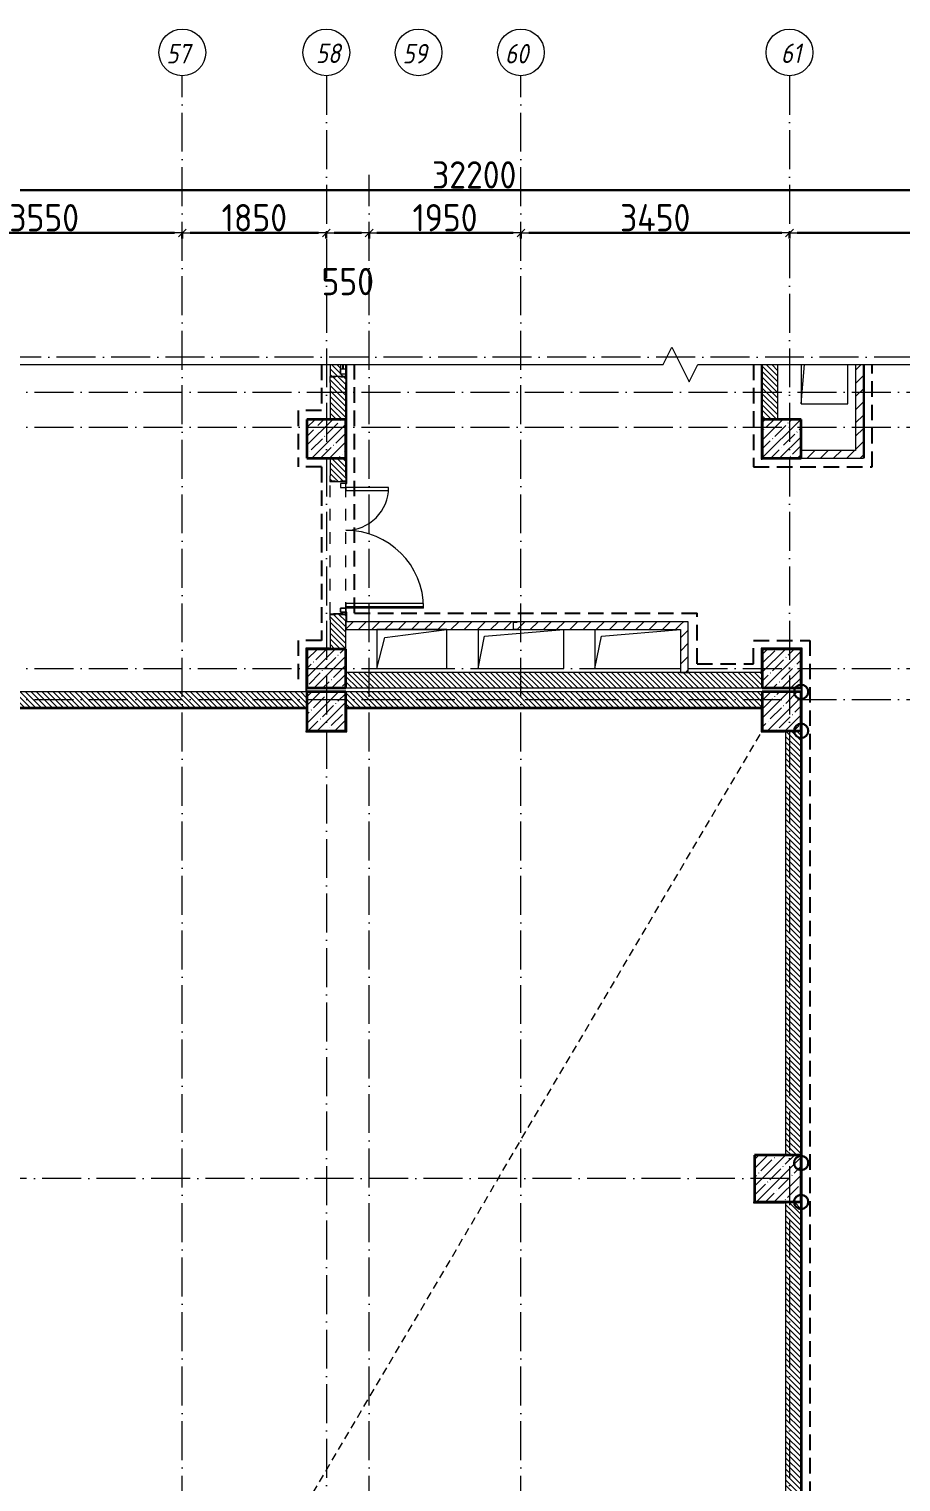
# Model space of a CAD drawing. Header units: millimetres. Extents: x -213536 to 1564669, y 70501 to 942238.
# Drawn here: x 512373 to 523574, y 459839 to 478497 of the extents above; entities that cross this region are included whole.
import ezdxf

# ---------------------------------------------------------------- set-up
doc = ezdxf.new("R2010")
doc.units = ezdxf.units.MM
for name, pattern in [('200_ШТРИХ_ш1п0_6_', [160, 100, -60]), ('50_200_ШТРИХ_1Т_ш5_п1_п1_', [700, 500, -100, 0, -100]), ('Штрих короткий', [300, 150, -150]), ('Штриховая _2 мм - 1 мм_', [300, 200, -100])]:
    doc.linetypes.add(name, pattern=pattern)
for name, color, linetype, lineweight in [('0-1', 7, 'Continuous', 5), ('0-2', 7, 'Continuous', 9), ('2) ПГП 4м', 4, 'Continuous', 30), ('3) ЖБ 4м', 3, 'Continuous', 30), ('5) Швы', 2, 'Continuous', 30), ('Двери', 7, 'Continuous', 9), ('Каркас_Импост', 7, 'Continuous', 13), ('Линии-1', 7, '200_ШТРИХ_ш1п0_6_', 9), ('Несущие колонны', 7, 'Continuous', 9), ('Несущие колонны-1', 7, 'Continuous', 35), ('Обобщенные модели', 7, 'Continuous', 9), ('Общие ребра', 7, 'Continuous', 9), ('Оси', 7, 'Continuous', 9), ('Оси-1', 7, 'Continuous', 20), ('Оси-2', 7, '50_200_ШТРИХ_1Т_ш5_п1_п1_', 9), ('Остекление-1', 7, 'Continuous', 9), ('Перемычка-1', 7, 'Штрих короткий', 9), ('Размеры', 7, 'Continuous', 15), ('Стены-1', 7, 'Continuous', 13), ('Штриховка разреза-1', 7, 'Continuous', 9), ('Элементы узлов', 7, 'Continuous', 9)]:
    doc.layers.add(name, color=color, linetype=linetype, lineweight=lineweight)
doc.layers.add('Каркас_Импост-2', color=7, linetype='Continuous', lineweight=9, true_color=0xaaaaaa)
doc.layers.add('СТ-1_1', color=7, linetype='Штриховая _2 мм - 1 мм_', lineweight=90, true_color=0x888888)
doc.layers.get('0-2').off()
doc.styles.add('ISOCPEUR_I_1', font='isocpeui.ttf', dxfattribs={"width": 0.85, "height": 2.5})
doc.styles.add('СПДС', font='isocpeur.ttf', dxfattribs={"width": 0.9})
doc.dimstyles.new('Размера А3', dxfattribs={"dimtxt": 200, "dimasz": 100, "dimexe": 70, "dimexo": 100, "dimgap": 20, "dimtad": 1, "dimdec": 0, "dimrnd": 10, "dimzin": 0, "dimdsep": 46, "dimtxsty": 'СПДС', "dimblk": 'ARROWHEAD_6', "dimcen": 1, "dimclrd": 256, "dimclre": 256, "dimclrt": 256, "dimazin": 0, "dimtfac": 1, "dimtdec": 0, "dimtmove": 2, "dimatfit": 3, "dimfxl": 1, "dimtolj": 1, "dimtzin": 0, "dimarcsym": 0})
pattern_1 = [(135, (0, 0), (-35.35534, -35.35534), [])]
pattern_2 = [(45, (0, 0), (-84.85281, 84.85281), [])]

# ---------------------------------------------------------------- blocks, each defined once
blk = doc.blocks.new('Ось сетки - Круг_Ø6_00__ISO-2_5_0_9K_-16731441-АИ2_03_План отделки стен 3-го этажа _Часть 2_')
at = {"layer": 'Оси-1'}
blk.add_circle((0, 0), 3, dxfattribs=at)
blk = doc.blocks.new('ARROWHEAD_6')
at = {"color": 0, "linetype": 'Continuous'}
for p, q in [((0, 0), (-1, 0)), ((-0.5, -0.5), (0.5, 0.5))]:
    blk.add_line(p, q, dxfattribs=at)
blk = doc.blocks.new('*D5348')
at = {"layer": 'Defpoints', "color": 0, "transparency": 16777216}
for p in [(510792, 475985), (514342, 475985), (514342, 475879)]:
    blk.add_point(p, dxfattribs=at)
at = {"layer": 'Размеры', "lineweight": -2, "transparency": 16777216}
for p, q in [((510792, 475885), (510792, 475809)), ((510892, 475879), (514242, 475879)), ((514342, 475885), (514342, 475809))]:
    blk.add_line(p, q, dxfattribs=at)
at = {"layer": 'Размеры', "lineweight": -2, "transparency": 16777216, "xscale": 100, "yscale": 100, "zscale": 100, "rotation": 180}
blk.add_blockref('ARROWHEAD_6', (510792, 475879), dxfattribs=at)
at = {"layer": 'Размеры', "lineweight": -2, "transparency": 16777216, "xscale": 100, "yscale": 100, "zscale": 100}
blk.add_blockref('ARROWHEAD_6', (514342, 475879), dxfattribs=at)
at = {"layer": 'Размеры', "transparency": 16777216, "insert": (512567, 476074), "char_height": 350, "width": 2.49, "attachment_point": 5, "style": 'СПДС'}
blk.add_mtext('\\A1;3550', dxfattribs=at)
blk = doc.blocks.new('*D5349')
at = {"layer": 'Defpoints', "color": 0, "transparency": 16777216}
for p in [(514342, 475985), (516192, 475985), (516192, 475879)]:
    blk.add_point(p, dxfattribs=at)
at = {"layer": 'Размеры', "lineweight": -2, "transparency": 16777216}
for p, q in [((514342, 475885), (514342, 475809)), ((514442, 475879), (516092, 475879)), ((516192, 475885), (516192, 475809))]:
    blk.add_line(p, q, dxfattribs=at)
at = {"layer": 'Размеры', "lineweight": -2, "transparency": 16777216, "xscale": 100, "yscale": 100, "zscale": 100, "rotation": 180}
blk.add_blockref('ARROWHEAD_6', (514342, 475879), dxfattribs=at)
at = {"layer": 'Размеры', "lineweight": -2, "transparency": 16777216, "xscale": 100, "yscale": 100, "zscale": 100}
blk.add_blockref('ARROWHEAD_6', (516192, 475879), dxfattribs=at)
at = {"layer": 'Размеры', "transparency": 16777216, "insert": (515267, 476074), "char_height": 350, "width": 2.3, "attachment_point": 5, "style": 'СПДС'}
blk.add_mtext('\\A1;1850', dxfattribs=at)
blk = doc.blocks.new('*D5350')
at = {"layer": 'Defpoints', "color": 0, "transparency": 16777216}
for p in [(516192, 475985), (516742, 475985), (516742, 475879)]:
    blk.add_point(p, dxfattribs=at)
at = {"layer": 'Размеры', "lineweight": -2, "transparency": 16777216}
for p, q in [((516192, 475885), (516192, 475809)), ((516292, 475879), (516642, 475879)), ((516742, 475885), (516742, 475809))]:
    blk.add_line(p, q, dxfattribs=at)
at = {"layer": 'Размеры', "lineweight": -2, "transparency": 16777216, "xscale": 100, "yscale": 100, "zscale": 100, "rotation": 180}
blk.add_blockref('ARROWHEAD_6', (516192, 475879), dxfattribs=at)
at = {"layer": 'Размеры', "lineweight": -2, "transparency": 16777216, "xscale": 100, "yscale": 100, "zscale": 100}
blk.add_blockref('ARROWHEAD_6', (516742, 475879), dxfattribs=at)
at = {"layer": 'Размеры', "transparency": 16777216, "insert": (516467, 475254), "char_height": 350, "width": 1.87, "attachment_point": 5, "style": 'СПДС'}
blk.add_mtext('\\A1;550', dxfattribs=at)
blk = doc.blocks.new('*D5351')
at = {"layer": 'Defpoints', "color": 0, "transparency": 16777216}
for p in [(516742, 475985), (518692, 475985), (518692, 475879)]:
    blk.add_point(p, dxfattribs=at)
at = {"layer": 'Размеры', "lineweight": -2, "transparency": 16777216}
for p, q in [((516742, 475885), (516742, 475809)), ((516842, 475879), (518592, 475879)), ((518692, 475885), (518692, 475809))]:
    blk.add_line(p, q, dxfattribs=at)
at = {"layer": 'Размеры', "lineweight": -2, "transparency": 16777216, "xscale": 100, "yscale": 100, "zscale": 100, "rotation": 180}
blk.add_blockref('ARROWHEAD_6', (516742, 475879), dxfattribs=at)
at = {"layer": 'Размеры', "lineweight": -2, "transparency": 16777216, "xscale": 100, "yscale": 100, "zscale": 100}
blk.add_blockref('ARROWHEAD_6', (518692, 475879), dxfattribs=at)
at = {"layer": 'Размеры', "transparency": 16777216, "insert": (517717, 476074), "char_height": 350, "width": 2.3, "attachment_point": 5, "style": 'СПДС'}
blk.add_mtext('\\A1;1950', dxfattribs=at)
blk = doc.blocks.new('*D5352')
at = {"layer": 'Defpoints', "color": 0, "transparency": 16777216}
for p in [(518692, 475985), (522142, 475985), (522142, 475879)]:
    blk.add_point(p, dxfattribs=at)
at = {"layer": 'Размеры', "lineweight": -2, "transparency": 16777216}
for p, q in [((518692, 475885), (518692, 475809)), ((518792, 475879), (522042, 475879)), ((522142, 475885), (522142, 475809))]:
    blk.add_line(p, q, dxfattribs=at)
at = {"layer": 'Размеры', "lineweight": -2, "transparency": 16777216, "xscale": 100, "yscale": 100, "zscale": 100, "rotation": 180}
blk.add_blockref('ARROWHEAD_6', (518692, 475879), dxfattribs=at)
at = {"layer": 'Размеры', "lineweight": -2, "transparency": 16777216, "xscale": 100, "yscale": 100, "zscale": 100}
blk.add_blockref('ARROWHEAD_6', (522142, 475879), dxfattribs=at)
at = {"layer": 'Размеры', "transparency": 16777216, "insert": (520417, 476074), "char_height": 350, "width": 2.56, "attachment_point": 5, "style": 'СПДС'}
blk.add_mtext('\\A1;3450', dxfattribs=at)
blk = doc.blocks.new('*D5353')
at = {"layer": 'Defpoints', "color": 0, "transparency": 16777216}
for p in [(522142, 475985), (526392, 475985), (526392, 475879)]:
    blk.add_point(p, dxfattribs=at)
at = {"layer": 'Размеры', "lineweight": -2, "transparency": 16777216}
for p, q in [((522142, 475885), (522142, 475809)), ((522242, 475879), (526292, 475879)), ((526392, 475885), (526392, 475809))]:
    blk.add_line(p, q, dxfattribs=at)
at = {"layer": 'Размеры', "lineweight": -2, "transparency": 16777216, "xscale": 100, "yscale": 100, "zscale": 100, "rotation": 180}
blk.add_blockref('ARROWHEAD_6', (522142, 475879), dxfattribs=at)
at = {"layer": 'Размеры', "lineweight": -2, "transparency": 16777216, "xscale": 100, "yscale": 100, "zscale": 100}
blk.add_blockref('ARROWHEAD_6', (526392, 475879), dxfattribs=at)
at = {"layer": 'Размеры', "transparency": 16777216, "insert": (524267, 476074), "char_height": 350, "width": 2.56, "attachment_point": 5, "style": 'СПДС'}
blk.add_mtext('\\A1;4250', dxfattribs=at)
blk = doc.blocks.new('*D5356')
at = {"layer": 'Defpoints', "color": 0, "transparency": 16777216}
for p in [(501992, 476535), (534192, 476535), (534192, 476429)]:
    blk.add_point(p, dxfattribs=at)
at = {"layer": 'Размеры', "lineweight": -2, "transparency": 16777216}
for p, q in [((501992, 476435), (501992, 476359)), ((502092, 476429), (534092, 476429)), ((534192, 476435), (534192, 476359))]:
    blk.add_line(p, q, dxfattribs=at)
at = {"layer": 'Размеры', "lineweight": -2, "transparency": 16777216, "xscale": 100, "yscale": 100, "zscale": 100, "rotation": 180}
blk.add_blockref('ARROWHEAD_6', (501992, 476429), dxfattribs=at)
at = {"layer": 'Размеры', "lineweight": -2, "transparency": 16777216, "xscale": 100, "yscale": 100, "zscale": 100}
blk.add_blockref('ARROWHEAD_6', (534192, 476429), dxfattribs=at)
at = {"layer": 'Размеры', "transparency": 16777216, "insert": (518092, 476624), "char_height": 350, "width": 3.11, "attachment_point": 5, "style": 'СПДС'}
blk.add_mtext('\\A1;32200', dxfattribs=at)
blk = doc.blocks.new('BSC_Колонна _Прямоугольная - 500х500-25642906-АИ2_03_План отделки стен 3-го этажа _Часть 2_')
at = {"layer": 'Несущие колонны'}
h = blk.add_hatch(dxfattribs=at)
h.set_pattern_fill('FP_13', color=256, style=0, pattern_type=2)
h.set_pattern_definition([(45, (-91350, -44500), (-114.04925, 114.04925), []), (45, (-91235.95, -44500), (-114.04925, 114.04925), [201.613, -40.323, 3.353, -36.97])])
h.paths.add_polyline_path([(-250, -250), (250, -250), (250, 250), (-250, 250)], flags=0)
at = {"layer": 'Несущие колонны-1'}
for p, q in [((250, 250), (-250, 250)), ((-250, 250), (-250, -250)), ((250, -250), (250, 250)), ((-250, -250), (250, -250))]:
    blk.add_line(p, q, dxfattribs=at)
blk = doc.blocks.new('BSC_Колонна _Прямоугольная - 600х600-26981669-АИ2_03_План отделки стен 3-го этажа _Часть 2_')
at = {"layer": 'Несущие колонны'}
h = blk.add_hatch(dxfattribs=at)
h.set_pattern_fill('FP_19', color=256, style=0, pattern_type=2)
h.set_pattern_definition([(45, (-91300, -38500), (-114.04925, 114.04925), []), (45, (-91185.95, -38500), (-114.04925, 114.04925), [201.613, -40.323, 3.353, -36.97])])
h.paths.add_polyline_path([(-295, -300), (300, -300), (300, 300), (-300, 300), (-300, -300)], flags=0)
at = {"layer": 'Несущие колонны-1'}
for p, q in [((300, 300), (-300, 300)), ((-300, 300), (-300, -300)), ((300, -300), (300, 300)), ((-300, -300), (300, -300))]:
    blk.add_line(p, q, dxfattribs=at)
blk = doc.blocks.new('BSC_Колонна _Прямоугольная - 500х500-V16-АИ2_03_План отделки стен 3-го этажа _Часть 2_')
at = {"layer": 'Несущие колонны'}
h = blk.add_hatch(dxfattribs=at)
h.set_pattern_fill('FP_24', color=256, style=0, pattern_type=2)
h.set_pattern_definition([(45, (-85500, -44500), (-114.04925, 114.04925), []), (45, (-85385.95, -44500), (-114.04925, 114.04925), [201.613, -40.323, 3.353, -36.97])])
h.paths.add_polyline_path([(-250, -250), (250, -250), (250, 250), (-250, 250)], flags=0)
at = {"layer": 'Несущие колонны-1'}
for p, q in [((250, 250), (-250, 250)), ((-250, 250), (-250, -250)), ((250, -250), (250, 250)), ((-250, -250), (250, -250))]:
    blk.add_line(p, q, dxfattribs=at)
blk = doc.blocks.new('Проем_Дверь_Прямоугольный - 1700х2400h_дверные проемы-28704395-АИ2_03_План отделки стен 3-го этажа _Часть 2_')
at = {"layer": 'Перемычка-1'}
for p, q in [((850, 100), (-850, 100)), ((850, -100), (-850, -100))]:
    blk.add_line(p, q, dxfattribs=at)
blk = doc.blocks.new('BSC_Колонна _Прямоугольная - 500х500-V79-АИ2_03_План отделки стен 3-го этажа _Часть 2_')
at = {"layer": 'Несущие колонны'}
h = blk.add_hatch(dxfattribs=at)
h.set_pattern_fill('FP_89', color=256, style=0, pattern_type=2)
h.set_pattern_definition([(45, (-91350, -48000), (-114.04925, 114.04925), []), (45, (-91235.95, -48000), (-114.04925, 114.04925), [201.613, -40.323, 3.353, -36.97])])
h.paths.add_polyline_path([(-250, -250), (250, -250), (250, 250), (-250, 250)], flags=0)
at = {"layer": 'Несущие колонны-1'}
for p, q in [((250, 250), (-250, 250)), ((-250, 250), (-250, -250)), ((250, -250), (250, 250)), ((-250, -250), (250, -250))]:
    blk.add_line(p, q, dxfattribs=at)
blk = doc.blocks.new('BSC_Колонна _Прямоугольная - 500х500-V80-АИ2_03_План отделки стен 3-го этажа _Часть 2_')
at = {"layer": 'Несущие колонны'}
h = blk.add_hatch(dxfattribs=at)
h.set_pattern_fill('FP_90', color=256, style=0, pattern_type=2)
h.set_pattern_definition([(45, (-85500, -48000), (-114.04925, 114.04925), []), (45, (-85385.95, -48000), (-114.04925, 114.04925), [201.613, -40.323, 3.353, -36.97])])
h.paths.add_polyline_path([(-250, -250), (250, -250), (250, 250), (-250, 250)], flags=0)
at = {"layer": 'Несущие колонны-1'}
for p, q in [((250, 250), (-250, 250)), ((-250, 250), (-250, -250)), ((250, -250), (250, 250)), ((-250, -250), (250, -250))]:
    blk.add_line(p, q, dxfattribs=at)
blk = doc.blocks.new('BSC_Колонна _Прямоугольная - 500х500-V145-АИ2_03_План отделки стен 3-го этажа _Часть 2_')
at = {"layer": 'Несущие колонны'}
h = blk.add_hatch(dxfattribs=at)
h.set_pattern_fill('FP_135', color=256, style=0, pattern_type=2)
h.set_pattern_definition([(45, (-85500, -45050), (-114.04925, 114.04925), []), (45, (-85385.95, -45050), (-114.04925, 114.04925), [201.613, -40.323, 3.353, -36.97])])
h.paths.add_polyline_path([(-250, -250), (250, -250), (250, 250), (-250, 250)], flags=0)
at = {"layer": 'Несущие колонны-1'}
for p, q in [((250, 250), (-250, 250)), ((-250, 250), (-250, -250)), ((250, -250), (250, 250)), ((-250, -250), (250, -250))]:
    blk.add_line(p, q, dxfattribs=at)
blk = doc.blocks.new('BSC_Колонна _Прямоугольная - 500х500-V146-АИ2_03_План отделки стен 3-го этажа _Часть 2_')
at = {"layer": 'Несущие колонны'}
h = blk.add_hatch(dxfattribs=at)
h.set_pattern_fill('FP_136', color=256, style=0, pattern_type=2)
h.set_pattern_definition([(45, (-91350, -45050), (-114.04925, 114.04925), []), (45, (-91235.95, -45050), (-114.04925, 114.04925), [201.613, -40.323, 3.353, -36.97])])
h.paths.add_polyline_path([(-250, -250), (250, -250), (250, 250), (-250, 250)], flags=0)
at = {"layer": 'Несущие колонны-1'}
for p, q in [((250, 250), (-250, 250)), ((-250, 250), (-250, -250)), ((250, -250), (250, 250)), ((-250, -250), (250, -250))]:
    blk.add_line(p, q, dxfattribs=at)
blk = doc.blocks.new('120_Окно_СКБ_1Ст - 120_Окно_СКБ_1Ст_классы 1800x800_E30-V160-АИ2_03_План отделки стен 3-го этажа _Часть 2_')
at = {"layer": 'Каркас_Импост'}
for p, q in [((800, 30), (800, 100)), ((800, 100), (870, 100)), ((870, 30), (800, 30)), ((870, 100), (870, 30))]:
    blk.add_line(p, q, dxfattribs=at)
at = {"layer": 'Каркас_Импост-2'}
for p, q in [((870, 100), (747, 100)), ((747, 30), (870, 30))]:
    blk.add_line(p, q, dxfattribs=at)
at = {"layer": 'Остекление-1'}
for p, q in [((800, 70), (747, 70)), ((800, 60), (747, 60))]:
    blk.add_line(p, q, dxfattribs=at)
blk = doc.blocks.new('Дверь_Витражная_СКБ_2Ст2 - ДВВ_ДАО_СОШ_Классы-26987028-АИ2_03_План отделки стен 3-го этажа _Часть 2_')
at = {"layer": 'Двери'}
for p, q in [((775, 1035), (775, 35)), ((-775, 585), (-775, 35))]:
    blk.add_line(p, q, dxfattribs=at)
for centre, radius, start, end in [((775, 35), 1000, 90, 180), ((-775, 35), 550, 360, 90)]:
    blk.add_arc(centre, radius, start, end, dxfattribs=at)
at = {"layer": 'Элементы узлов'}
for p, q in [((753, 1035), (713, 1035)), ((713, 1035), (713, 35)), ((753, 35), (753, 1035)), ((-735, 585), (-775, 585)), ((-775, 585), (-775, 35)), ((-735, 35), (-735, 585)), ((-825, 35), (-825, -35)), ((-775, 35), (-825, 35)), ((-775, 35), (-825, 35)), ((-825, 35), (-825, -35)), ((-775, 35), (-735, 35)), ((-775, -35), (-775, 35)), ((-775, -35), (-775, 35)), ((713, 35), (753, 35)), ((775, -35), (775, 35)), ((775, 35), (825, 35)), ((775, 35), (775, -35)), ((825, 35), (775, 35)), ((825, 35), (825, -35)), ((825, -35), (825, 35)), ((-825, -35), (-775, -35)), ((-825, -35), (-775, -35)), ((825, -35), (775, -35)), ((775, -35), (825, -35))]:
    blk.add_line(p, q, dxfattribs=at)
blk = doc.blocks.new('154_Фахверк_СКБ_Швеллер - Тип_100_3960-28515122-АИ2_03_План отделки стен 3-го этажа _Часть 2_')
at = {"layer": 'Обобщенные модели'}
for p, q in [((175, 50), (125, 50)), ((125, 50), (125, -50)), ((128, 47), (175, 47)), ((128, -47), (128, 47)), ((175, 47), (175, 50)), ((125, -50), (175, -50)), ((175, -47), (128, -47)), ((175, -50), (175, -47))]:
    blk.add_line(p, q, dxfattribs=at)
blk = doc.blocks.new('154_Стойка_СКБ_Уголок - СМ-2480_200-28346303-АИ2_03_План отделки стен 3-го этажа _Часть 2_')
at = {"layer": 'Обобщенные модели'}
for p, q in [((125, 156), (125, 81)), ((200, 156), (125, 156)), ((125, 81), (131, 81)), ((131, 19), (125, 19)), ((125, 19), (125, -56)), ((131, 81), (131, 150)), ((131, 150), (200, 150)), ((131, -50), (131, 19)), ((200, 150), (200, 156)), ((125, -56), (200, -56)), ((200, -50), (131, -50)), ((200, -56), (200, -50))]:
    blk.add_line(p, q, dxfattribs=at)
blk = doc.blocks.new('Стойка_Влож_Полоса боковая - Полоса-28213942-АИ2_03_План отделки стен 3-го этажа _Часть 2_')
at = {"layer": 'Обобщенные модели'}
for p, q in [((-5, 60), (0, 60)), ((-5, -60), (-5, 60)), ((0, 31), (0, -31)), ((0, -60), (-5, -60))]:
    blk.add_line(p, q, dxfattribs=at)
blk = doc.blocks.new('Фахверк_СКБ_Уголок - 200_3960-28268576-АИ2_03_План отделки стен 3-го этажа _Часть 2_')
at = {"layer": 'Обобщенные модели'}
for p, q in [((200, 156), (125, 156)), ((125, 156), (125, 81)), ((125, 81), (131, 81)), ((131, 19), (125, 19)), ((125, 19), (125, -56)), ((131, 81), (131, 150)), ((131, 150), (200, 150)), ((131, -50), (131, 19)), ((200, 150), (200, 156)), ((125, -56), (200, -56)), ((200, -50), (131, -50)), ((200, -56), (200, -50))]:
    blk.add_line(p, q, dxfattribs=at)
blk = doc.blocks.new('AR_Отверстие прямоугольное _в плите_ - AR_Отверстие прямоугольное _в плите_-30552544-АИ2_03_План отделки стен 3-го этажа _Часть 2_')
at = {"layer": 'Обобщенные модели'}
for p, q in [((-300, -147), (-300, -650)), ((-300, -650), (-258, -147)), ((300, -650), (300, -147)), ((-300, -650), (300, -650))]:
    blk.add_line(p, q, dxfattribs=at)
blk = doc.blocks.new('AR_Отверстие прямоугольное _в плите_ - AR_Отверстие прямоугольное _в плите_-30552730-АИ2_03_План отделки стен 3-го этажа _Часть 2_')
at = {"layer": 'Обобщенные модели'}
for p, q in [((450, 250), (-450, 250)), ((-450, 250), (-450, -250)), ((-350, 150), (450, 250)), ((450, -250), (450, 250)), ((-450, -250), (-350, 150)), ((-450, -250), (450, -250))]:
    blk.add_line(p, q, dxfattribs=at)
blk = doc.blocks.new('AR_Отверстие прямоугольное _в плите_ - AR_Отверстие прямоугольное _в плите_-V263-АИ2_03_План отделки стен 3-го этажа _Часть 2_')
at = {"layer": 'Обобщенные модели'}
for p, q in [((-550, 250), (-550, -250)), ((-467, 167), (550, 250)), ((550, -250), (550, 250)), ((-550, -250), (-467, 167)), ((-550, -250), (550, -250))]:
    blk.add_line(p, q, dxfattribs=at)
blk = doc.blocks.new('AR_Отверстие прямоугольное _в плите_ - AR_Отверстие прямоугольное _в плите_-V264-АИ2_03_План отделки стен 3-го этажа _Часть 2_')
at = {"layer": 'Обобщенные модели'}
for p, q in [((-550, 250), (-550, -250)), ((-467, 167), (550, 250)), ((-550, -250), (-467, 167)), ((-550, -250), (550, -250))]:
    blk.add_line(p, q, dxfattribs=at)
blk = doc.blocks.new('0125-Р-ОО-Ш2-АР-о_23_10_2024_rvt-1-АИ2_03_План отделки стен 3-го этажа _Часть 2_')
at = {"layer": 'Штриховка разреза-1'}
h = blk.add_hatch(dxfattribs=at)
h.set_pattern_fill('FP_1', color=256, style=0, pattern_type=2)
h.set_pattern_definition(pattern_1)
h.paths.add_polyline_path([(85550, 48250), (85750, 48250), (85750, 48794), (85681, 48794), (85680, 48800), (85619, 48800), (85619, 48794), (85550, 48794), (85550, 48725)], flags=0)
h.paths.add_polyline_path([(85590, 48800), (85590, 48805), (85710, 48805), (85710, 48800), (85750, 48800), (85750, 48830), (85680, 48830), (85680, 48953), (85550, 48953), (85550, 48800)], flags=0)
h = blk.add_hatch(dxfattribs=at)
h.set_pattern_fill('FP_1', color=256, style=0, pattern_type=2)
h.set_pattern_definition(pattern_1)
h.paths.add_polyline_path([(91300, 48250), (91300, 48953), (91100, 48953), (91100, 48250)], flags=0)
h = blk.add_hatch(dxfattribs=at)
h.set_pattern_fill('FP_3', color=256, style=0, pattern_type=2)
h.set_pattern_definition(pattern_2)
h.paths.add_polyline_path([(92400, 47850), (92400, 48953), (92300, 48953), (92300, 47850)], flags=0)
h = blk.add_hatch(dxfattribs=at)
h.set_pattern_fill('FP_3', color=256, style=0, pattern_type=2)
h.set_pattern_definition(pattern_2)
h.paths.add_polyline_path([(91600, 47750), (92400, 47750), (92400, 47850), (91600, 47850)], flags=0)
h = blk.add_hatch(dxfattribs=at)
h.set_pattern_fill('FP_1', color=256, style=0, pattern_type=2)
h.set_pattern_definition(pattern_1)
h.paths.add_polyline_path([(85550, 45300), (85750, 45300), (85750, 45744), (85681, 45744), (85681, 45750), (85619, 45750), (85619, 45744), (85550, 45744), (85550, 45675)], flags=0)
h.paths.add_polyline_path([(85619, 47450), (85681, 47450), (85681, 47456), (85750, 47456), (85750, 47750), (85550, 47750), (85550, 47456), (85619, 47456)], flags=0)
h = blk.add_hatch(dxfattribs=at)
h.set_pattern_fill('FP_3', color=256, style=0, pattern_type=2)
h.set_pattern_definition(pattern_2)
h.paths.add_polyline_path([(85750, 45550), (87900, 45550), (87900, 45650), (85750, 45650), (85750, 45553)], flags=0)
h.paths.add_polyline_path([(87950, 45550), (90050, 45550), (90050, 45650), (87950, 45650), (87950, 45647), (87903, 45647), (87903, 45553), (87950, 45553)], flags=0)
h = blk.add_hatch(dxfattribs=at)
h.set_pattern_fill('FP_3', color=256, style=0, pattern_type=2)
h.set_pattern_definition(pattern_2)
h.paths.add_polyline_path([(90150, 45000), (90150, 45650), (90050, 45650), (90050, 45000)], flags=0)
h = blk.add_hatch(dxfattribs=at)
h.set_pattern_fill('FP_1', color=256, style=0, pattern_type=2)
h.set_pattern_definition(pattern_1)
h.paths.add_polyline_path([(91100, 44800), (91100, 45000), (85750, 45000), (85750, 44800), (91005, 44800)], flags=0)
h = blk.add_hatch(dxfattribs=at)
h.set_pattern_fill('FP_1', color=256, style=0, pattern_type=2)
h.set_pattern_definition(pattern_1)
h.paths.add_polyline_path([(85250, 44550), (85250, 44750), (80350, 44750), (80350, 44550), (83549, 44550)], flags=0)
h = blk.add_hatch(dxfattribs=at)
h.set_pattern_fill('FP_1', color=256, style=0, pattern_type=2)
h.set_pattern_definition(pattern_1)
h.paths.add_polyline_path([(91100, 44550), (91100, 44750), (85750, 44750), (85750, 44550), (91005, 44550)], flags=0)
h = blk.add_hatch(dxfattribs=at)
h.set_pattern_fill('FP_1', color=256, style=0, pattern_type=2)
h.set_pattern_definition(pattern_1)
h.paths.add_polyline_path([(91600, 38800), (91600, 44250), (91400, 44250), (91400, 38800)], flags=0)
h = blk.add_hatch(dxfattribs=at)
h.set_pattern_fill('FP_1', color=256, style=0, pattern_type=2)
h.set_pattern_definition(pattern_1)
h.paths.add_polyline_path([(91600, 32800), (91600, 38200), (91400, 38200), (91400, 32800)], flags=0)
at = {"layer": 'Линии-1'}
blk.add_line((73707, 14762), (91093, 44238), dxfattribs=at)
at = {"layer": 'Стены-1'}
for p, q in [((85550, 48953), (85550, 48800)), ((91100, 48953), (91100, 48250)), ((91300, 48250), (91300, 48953)), ((92300, 48953), (92300, 47850)), ((92400, 47850), (92400, 48953)), ((85550, 48725), (85550, 48250)), ((85750, 48800), (85750, 48830)), ((85750, 48250), (85750, 48725)), ((92300, 47850), (91600, 47850)), ((92400, 47750), (92400, 47850)), ((85550, 47750), (85550, 47525)), ((85750, 47525), (85750, 47750)), ((91600, 47750), (92400, 47750)), ((85619, 47450), (85681, 47450)), ((85550, 45675), (85550, 45300)), ((85750, 45300), (85750, 45675)), ((87900, 45650), (85750, 45650)), ((85750, 45650), (85750, 45550)), ((85750, 45550), (87900, 45550)), ((90050, 45650), (87950, 45650)), ((87950, 45550), (90050, 45550)), ((90150, 45650), (90050, 45650)), ((90050, 45550), (90050, 45000)), ((90150, 45000), (90150, 45650)), ((91100, 45000), (85750, 45000)), ((90050, 45000), (90150, 45000)), ((85750, 44800), (91100, 44800)), ((85250, 44750), (80350, 44750)), ((91100, 44750), (85750, 44750)), ((80350, 44550), (85250, 44550)), ((85750, 44550), (91100, 44550)), ((91400, 44250), (91400, 38800)), ((91600, 38800), (91600, 44250)), ((91400, 38200), (91400, 32800)), ((91600, 32800), (91600, 38200))]:
    blk.add_line(p, q, dxfattribs=at)
at = {"layer": '0-2'}
for name, p, rotation in [('120_Окно_СКБ_1Ст - 120_Окно_СКБ_1Ст_классы 1800x800_E30-V160-АИ2_03_План отделки стен 3-го этажа _Часть 2_', (85650, 49700), 269.9999999999999), ('154_Стойка_СКБ_Уголок - СМ-2480_200-28346303-АИ2_03_План отделки стен 3-го этажа _Часть 2_', (85600, 48925), 269.9999999999999), ('Стойка_Влож_Полоса боковая - Полоса-28213942-АИ2_03_План отделки стен 3-го этажа _Часть 2_', (85650, 48800), 269.9999999999999), ('Фахверк_СКБ_Уголок - 200_3960-28268576-АИ2_03_План отделки стен 3-го этажа _Часть 2_', (85700, 47325), 89.99999999999993), ('Проем_Дверь_Прямоугольный - 1700х2400h_дверные проемы-28704395-АИ2_03_План отделки стен 3-го этажа _Часть 2_', (85650, 46600), 269.9999999999999), ('Дверь_Витражная_СКБ_2Ст2 - ДВВ_ДАО_СОШ_Классы-26987028-АИ2_03_План отделки стен 3-го этажа _Часть 2_', (85715, 46600), 269.9999999999972), ('154_Стойка_СКБ_Уголок - СМ-2480_200-28346303-АИ2_03_План отделки стен 3-го этажа _Часть 2_', (85600, 45875), 269.9999999999999), ('Стойка_Влож_Полоса боковая - Полоса-28213942-АИ2_03_План отделки стен 3-го этажа _Часть 2_', (85650, 45750), 269.9999999999999)]:
    blk.add_blockref(name, p, dxfattribs=dict(at, rotation=rotation))
for name, p in [('AR_Отверстие прямоугольное _в плите_ - AR_Отверстие прямоугольное _в плите_-30552544-АИ2_03_План отделки стен 3-го этажа _Часть 2_', (91900, 49100)), ('BSC_Колонна _Прямоугольная - 500х500-V80-АИ2_03_План отделки стен 3-го этажа _Часть 2_', (85500, 48000)), ('BSC_Колонна _Прямоугольная - 500х500-V79-АИ2_03_План отделки стен 3-го этажа _Часть 2_', (91350, 48000)), ('AR_Отверстие прямоугольное _в плите_ - AR_Отверстие прямоугольное _в плите_-30552730-АИ2_03_План отделки стен 3-го этажа _Часть 2_', (86600, 45299)), ('AR_Отверстие прямоугольное _в плите_ - AR_Отверстие прямоугольное _в плите_-V263-АИ2_03_План отделки стен 3-го этажа _Часть 2_', (88000, 45300)), ('154_Фахверк_СКБ_Швеллер - Тип_100_3960-28515122-АИ2_03_План отделки стен 3-го этажа _Часть 2_', (87775, 45600)), ('AR_Отверстие прямоугольное _в плите_ - AR_Отверстие прямоугольное _в плите_-V264-АИ2_03_План отделки стен 3-го этажа _Часть 2_', (89500, 45300)), ('BSC_Колонна _Прямоугольная - 500х500-V145-АИ2_03_План отделки стен 3-го этажа _Часть 2_', (85500, 45050)), ('BSC_Колонна _Прямоугольная - 500х500-V146-АИ2_03_План отделки стен 3-го этажа _Часть 2_', (91350, 45050)), ('BSC_Колонна _Прямоугольная - 500х500-V16-АИ2_03_План отделки стен 3-го этажа _Часть 2_', (85500, 44500)), ('BSC_Колонна _Прямоугольная - 500х500-25642906-АИ2_03_План отделки стен 3-го этажа _Часть 2_', (91350, 44500)), ('BSC_Колонна _Прямоугольная - 600х600-26981669-АИ2_03_План отделки стен 3-го этажа _Часть 2_', (91300, 38500))]:
    blk.add_blockref(name, p, dxfattribs=at)
blk = doc.blocks.new('DET_Линия разрыва - По умолчанию-16934269-АИ2_03_План отделки стен 3-го этажа _Часть 2_')
at = {"layer": 'Элементы узлов'}
for p, q in [((-112, 224), (-224, 0)), ((112, -224), (-112, 224)), ((-224, 0), (-16354, 0)), ((224, 0), (112, -224)), ((16354, 0), (224, 0))]:
    blk.add_line(p, q, dxfattribs=at)
blk = doc.blocks.new('3этНиз')
at = {"layer": 'Общие ребра'}
blk.add_line((515930, 469997), (515942, 469997), dxfattribs=at)
at = {"layer": 'СТ-1_1', "lineweight": 25}
for p, q in [((516130, 474189), (516130, 473597)), ((516554, 470997), (516554, 474189)), ((521680, 474189), (521680, 472873)), ((523204, 472873), (523204, 474189)), ((515830, 473597), (515830, 472873)), ((516130, 473597), (515830, 473597)), ((516130, 472873), (515830, 472873)), ((516130, 472873), (516130, 470647)), ((521680, 472873), (523204, 472873)), ((516554, 470997), (520954, 470997)), ((520954, 470347), (520954, 470997)), ((515830, 470647), (515830, 470097)), ((516130, 470647), (515830, 470647)), ((521680, 470647), (522404, 470647)), ((521680, 470347), (521680, 470647)), ((522404, 470647), (522404, 453347)), ((520954, 470347), (521680, 470347))]:
    blk.add_line(p, q, dxfattribs=at)
at = {"layer": 'Стены-1'}
for p, q in [((516454, 472660), (516454, 474189)), ((521780, 474189), (521780, 472973)), ((521792, 473485), (521792, 474189)), ((523092, 474189), (523092, 472985)), ((523104, 472985), (523104, 474189)), ((516442, 474065), (516442, 474035)), ((516442, 473960), (516442, 473485)), ((516442, 472985), (516442, 472760)), ((521780, 472973), (521792, 472973)), ((516442, 472685), (516442, 472660)), ((516442, 472660), (516454, 472660)), ((516454, 471010), (516442, 471010)), ((516442, 471010), (516442, 470985)), ((516442, 470910), (516442, 470897)), ((516454, 470897), (516454, 471010)), ((515930, 470547), (515930, 469997)), ((516230, 470547), (515930, 470547)), ((516242, 470535), (516242, 470547)), ((522304, 470547), (521780, 470547)), ((521780, 470547), (521780, 470247)), ((522304, 453247), (522304, 470547)), ((521780, 470235), (521792, 470235)), ((515942, 469997), (515942, 470035)), ((522292, 470035), (522292, 469985)), ((515930, 469785), (511472, 469785)), ((511504, 469773), (515930, 469773)), ((521792, 469785), (516442, 469785)), ((516454, 469773), (521780, 469773)), ((516454, 469473), (516454, 469773)), ((521780, 469773), (521780, 469473)), ((515930, 469485), (515930, 469473)), ((515930, 469473), (516454, 469473)), ((521780, 469473), (522080, 469473)), ((522292, 469485), (522292, 464035)), ((521680, 463435), (521680, 463423)), ((521680, 463423), (522080, 463423)), ((522292, 463435), (522292, 458035))]:
    blk.add_line(p, q, dxfattribs=at)
at = {"layer": '0-1'}
blk.add_blockref('0125-Р-ОО-Ш2-АР-о_23_10_2024_rvt-1-АИ2_03_План отделки стен 3-го этажа _Часть 2_', (430692, 425235), dxfattribs=at)
at = {"layer": 'Элементы узлов', "rotation": 180}
blk.add_blockref('DET_Линия разрыва - По умолчанию-16934269-АИ2_03_План отделки стен 3-го этажа _Часть 2_', (520742, 474189), dxfattribs=at)
blk = doc.blocks.new('Ось 3 этаж')
at = {"layer": 'Оси-2'}
for p, q in [((514342.1, 423014.8), (514342.1, 477896.8)), ((516192.1, 477896.8), (516192.1, 439485.4)), ((518692.1, 423014.8), (518692.1, 477896.8)), ((522142.1, 477896.8), (522142.1, 423014.8)), ((516742.1, 423014.8), (516742.1, 476626.8)), ((535630.4, 474285.4), (507542.1, 474285.4)), ((507542.1, 473835.4), (536900.4, 473835.4)), ((507542.1, 473385.4), (535630.4, 473385.4)), ((507542.1, 470285.4), (535630.4, 470285.4)), ((507542.1, 469885.4), (536900.4, 469885.4)), ((522142.1, 463735.4), (501097.4, 463735.4))]:
    blk.add_line(p, q, dxfattribs=at)
at = {"layer": 'Оси-1', "xscale": 99.99999999999993, "yscale": 99.99999999999993, "zscale": 99.99999999999993}
for p in [(514342.1, 478196.8), (517377.1, 478196.8), (518692.1, 478196.8)]:
    blk.add_blockref('Ось сетки - Круг_Ø6_00__ISO-2_5_0_9K_-16731441-АИ2_03_План отделки стен 3-го этажа _Часть 2_', p, dxfattribs=at)
at = {"layer": 'Оси-1', "xscale": 99.99999999999993, "yscale": 99.99999999999993, "zscale": 99.99999999999993, "rotation": 180}
for p in [(516192.1, 478196.8), (522142.1, 478196.8)]:
    blk.add_blockref('Ось сетки - Круг_Ø6_00__ISO-2_5_0_9K_-16731441-АИ2_03_План отделки стен 3-го этажа _Часть 2_', p, dxfattribs=at)
at = {"layer": 'Оси', "char_height": 250, "attachment_point": 1, "style": 'ISOCPEUR_I_1'}
for s, insert, width in [('57', (514137.2, 478305.5), 404.05), ('58', (516057.7, 478310.7), 404.05), ('59', (517172.2, 478305.5), 404.05), ('60', (518487.2, 478305.5), 404.05), ('61', (522031.6, 478310.7), 346.329)]:
    blk.add_mtext(s, dxfattribs=dict(at, insert=insert, width=width))
at = {"layer": 'Размеры'}
for base, p1, p2, picture, middle in [((534192.1, 476428.5), (501992.1, 476534.6), (534192.1, 476534.6), '*D5356', (518092.1, 476623.5)), ((514342.1, 475879.3), (510792.1, 475985.4), (514342.1, 475985.4), '*D5348', (512567.1, 476074.3)), ((516192.1, 475879.3), (514342.1, 475985.4), (516192.1, 475985.4), '*D5349', (515267.1, 476074.3)), ((518692.1, 475879.3), (516742.1, 475985.4), (518692.1, 475985.4), '*D5351', (517717.1, 476074.3)), ((522142.1, 475879.3), (518692.1, 475985.4), (522142.1, 475985.4), '*D5352', (520417.1, 476074.3)), ((526392.1, 475879.3), (522142.1, 475985.4), (526392.1, 475985.4), '*D5353', (524267.1, 476074.3)), ((516742.1, 475879.3), (516192.1, 475985.4), (516742.1, 475985.4), '*D5350', (516467.1, 475254.3))]:
    dim = blk.add_linear_dim(base=base, p1=p1, p2=p2, dimstyle='Размера А3', override={"dimtxt": 350}, dxfattribs=at)
    dim.commit()
    dim.dimension.update_dxf_attribs({"geometry": picture, "text_midpoint": middle})

msp = doc.modelspace()

# ---------------------------------------------------------------- linework, layer by layer
at = {"layer": '2) ПГП 4м'}
for points in [[(522292.1, 469485.4), (522292.1, 464035.4)], [(522292.1, 463435.4), (522292.1, 458035.4)]]:
    msp.add_lwpolyline(points, dxfattribs=at)
at = {"layer": '3) ЖБ 4м'}
for points in [[(522292.1, 469485.4), (522292.1, 469985.4)], [(522292.1, 463435.4), (522292.1, 464035.4)]]:
    msp.add_lwpolyline(points, dxfattribs=at)
at = {"layer": '5) Швы'}
for centre in [(522292.1, 469985.4), (522292.1, 469485.4), (522292.1, 463935.4), (522292.1, 463435.4)]:
    msp.add_circle(centre, 91.6, dxfattribs=at)

# ---------------------------------------------------------------- block references
at = {"color": 5, "lineweight": 30}
msp.add_blockref('Ось 3 этаж', (0, 0), dxfattribs=at)
at = {"layer": '3) ЖБ 4м'}
msp.add_blockref('3этНиз', (0, 0), dxfattribs=at)

doc.saveas('drawing.dxf')
